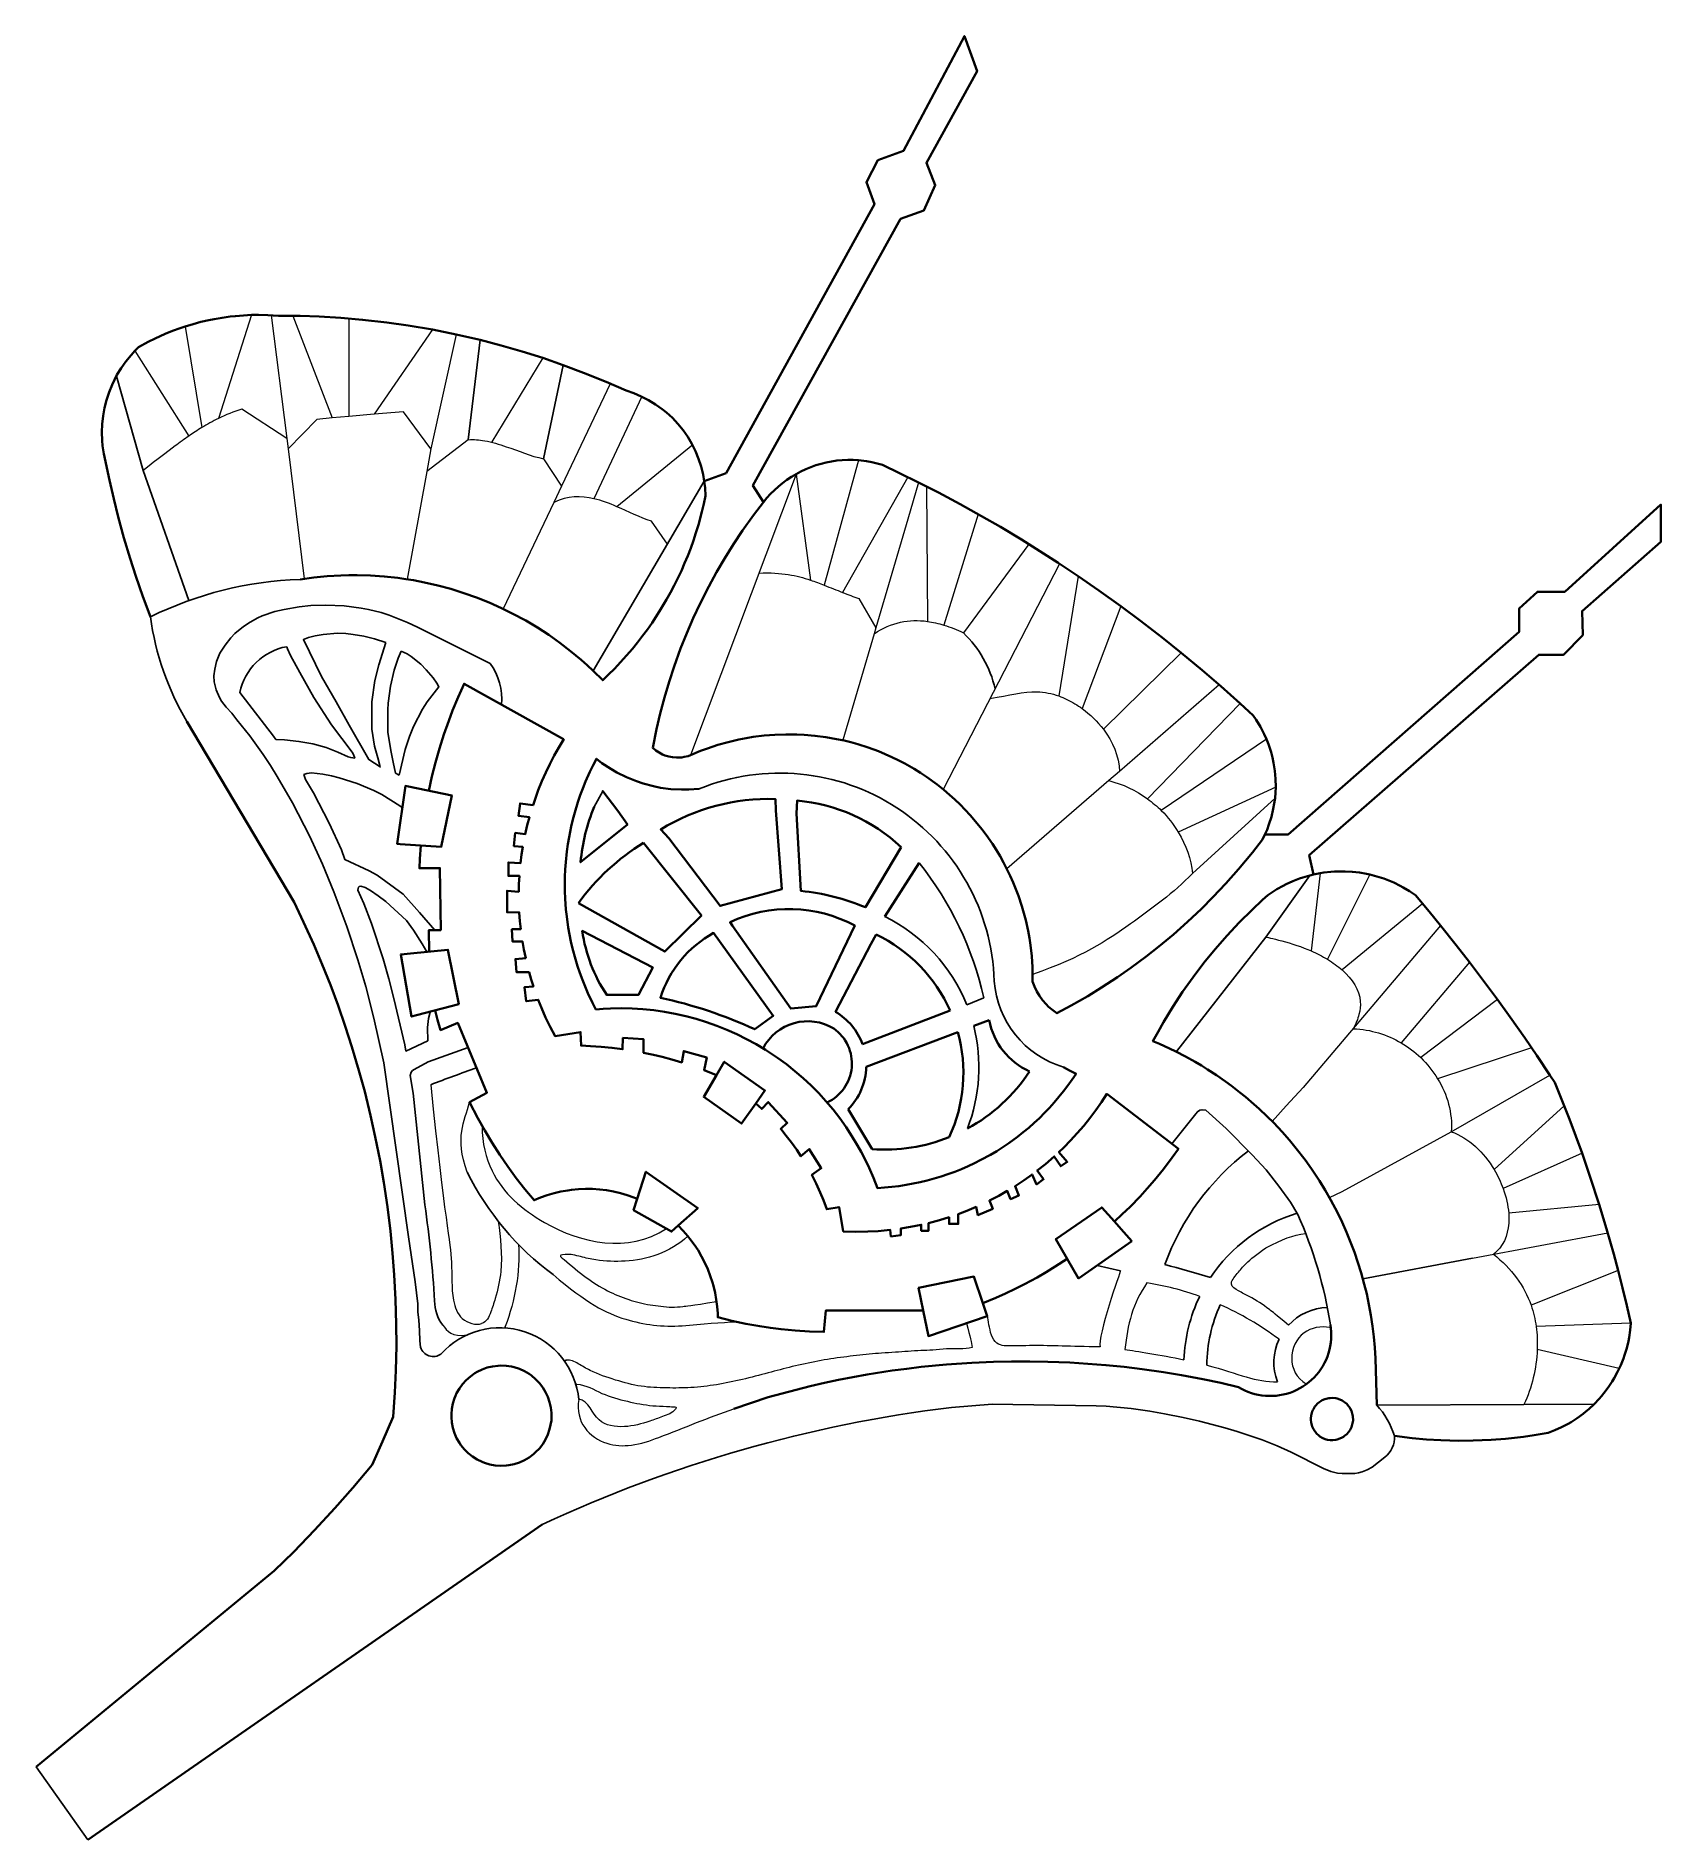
# Model space of a CAD drawing. Header units: millimetres. Extents: x 1811966 to 2218310, y 20519 to 471429.
import ezdxf

# ---------------------------------------------------------------- set-up
doc = ezdxf.new("R2010")
doc.units = ezdxf.units.MM
for name, color, linetype in [('01_CENTRAL_U_BUILDING', 7, 'Continuous'), ('04_POOL_AND_LANDSCAPE', 7, 'Continuous'), ('REPAIR_CLOSURES_ONLY', 7, 'Continuous')]:
    doc.layers.add(name, color=color, linetype=linetype)
for name, color, linetype, lineweight in [('01_SITE_BASE', 7, 'Continuous', 35), ('03_REGIONS', 7, 'Continuous', 35), ('03_ROADS_AND_PLOTS', 7, 'Continuous', 9), ('04_GEOMETRIC_DIVISIONS', 7, 'Continuous', 5), ('BLUE_BOUNDARY_COMPLETION', 7, 'Continuous', 20), ('BLUE_CONTINUOUS_DIVISIONS', 7, 'Continuous', 20), ('REGION_HOLES', 7, 'Continuous', 35)]:
    doc.layers.add(name, color=color, linetype=linetype, lineweight=lineweight)

msp = doc.modelspace()

# ---------------------------------------------------------------- linework, layer by layer
for p, q in [((1920065, 370532), (1923018, 395473)), ((1938845, 365758), (1943803, 389195)), ((1838789, 362869), (1832047, 386423)), ((1838789, 362869), (1850132, 330303)), ((1951270, 312786), (1979084, 360167)), ((2101182, 262069), (2121797, 280958)), ((2119507, 246218), (2130485, 261622)), ((2130485, 261622), (2119507, 246218)), ((2119507, 246218), (2097204, 217574)), ((2128845, 208570), (2124621, 203979)), ((2124621, 203979), (2121082, 200133)), ((2083166, 162760), (2077298, 164109)), ((2171185, 165932), (2143755, 160788)), ((2184040, 129355), (2147228, 129214)), ((2147228, 129214), (2184040, 129355)), ((2184040, 129355), (2201591, 129455)), ((1811966, 38790), (1824889, 20519))]:
    msp.add_line(p, q)
at = {"color": 30}
msp.add_line((2044730, 229250), (2048968, 231021), dxfattribs=at)
for centre, radius, start, end in [((1881116, 243615), 92058, 91.9513, 116.14269), ((1910693, 336003), 70813, 187.9112, 210.49085), ((2024600, 302116), 27876, 12.75689, 46.29023), ((1877214, 304475), 14544, 100.19086, 168.74026), ((1913565, 305728), 14884, 354.51027, 36.74138), ((1997993, 233608), 53592, 1.68777, 112.10031), ((2075871, 237070), 24382, 184.4302, 253.30132), ((2038783, -123943), 357035, 109.07202, 111.0307), ((2153144, 142902), 62698, 127.32419, 159.972), ((1983517, 218995), 71093, 206.35651, 233.53855), ((1613274, 137053), 298916, 3.49408, 8.12116), ((2138843, 139030), 39851, 106.81071, 146.42034), ((2027689, 132297), 109310, 8.95241, 24.07486), ((2003345, -170747), 347229, 72.86583, 74.82516), ((1921594, 155210), 9961, 179.65341, 217.3553), ((2138843, 139030), 39851, 154.18286, 177.84166), ((2141942, 138839), 37205, 155.42809, 179.39058), ((2135279, 139857), 13759, 91.57566, 137.42401), ((1927973, 128764), 19797, 5.32333, 138.15962), ((2135279, 139857), 13759, 155.00124, 200.40596), ((1911285, 144660), 3317, 197.13352, 305.76999), ((2081327, -206730), 337767, 96.87936, 115.00565), ((2132970, 115884), 19518, 16.78093, 43.07244), ((2145608, 121053), 6067, 306.68261, 4.40953)]:
    msp.add_arc(centre, radius, start, end)
for centre, radius, start, end in [((1966730, 212436), 84312, 12.73413, 38.35365), ((2005752, 213609), 41998, 21.86372, 63.87386), ((2005752, 213609), 41998, 338.65997, 14.29724)]:
    msp.add_arc(centre, radius, start, end, dxfattribs=at)
at = {"layer": '01_CENTRAL_U_BUILDING', "linetype": 'Continuous'}
for points in [[(1903572, 278542), (1902964, 278995), (1898411, 281851), (1896462, 282878), (1892274, 284619), (1887793, 286044), (1885882, 286517), (1883662, 286924), (1880824, 287224), (1879650, 287098), (1878971, 286811), (1879379, 285586), (1881373, 282274), (1885297, 274707), (1888355, 268022), (1889167, 265570), (1895258, 262769), (1897267, 261705), (1903812, 256900), (1907896, 252361), (1911656, 247930)], [(2096031, 194520), (2101969, 202020), (2102403, 202543), (2103019, 202928), (2103559, 203024), (2104469, 202958), (2109546, 198348), (2116114, 191774), (2119548, 187987), (2122784, 183953), (2125657, 179961), (2127491, 176888)]]:
    msp.add_lwpolyline(points, dxfattribs=at)
at = {"layer": '01_SITE_BASE'}
for points in [[(1979084, 360167), (1984512, 362137), (2021607, 429438), (2019621, 434926), (2022479, 440427), (2028911, 442754), (2044119, 471429), (2047281, 462691), (2034634, 439706), (2036823, 434120), (2033989, 427852), (2028169, 425746), (1991219, 359096), (1993896, 354930)], [(1867604, 401734), (1865856, 401710), (1863835, 401616), (1861818, 401455), (1860477, 401309), (1858472, 401034), (1856478, 400691), (1855155, 400426), (1853184, 399971), (1851228, 399450), (1849292, 398864), (1848012, 398436), (1846112, 397742), (1844236, 396983), (1843000, 396442), (1841777, 395873), (1839967, 394969), (1837602, 393669), (1836639, 392709), (1835722, 391705), (1834434, 390123), (1833258, 388456), (1832201, 386712), (1831564, 385510), (1830982, 384280), (1830218, 382389), (1829587, 380449), (1829090, 378471), (1828732, 376463), (1828512, 374434), (1828434, 372396), (1828496, 370357), (1828615, 369002), (1828911, 366984), (1830315, 360382), (1831374, 355792), (1832524, 351225), (1833947, 346034), (1835487, 340876), (1836929, 336392), (1838685, 331304), (1840554, 326256)], [(1917066, 396846), (1911075, 398044), (1905053, 399067), (1899676, 399828), (1893606, 400517), (1888195, 400980), (1882774, 401302), (1878026, 401469), (1872596, 401526), (1869903, 401691), (1867604, 401734)], [(1959521, 382809), (1954549, 384991), (1948889, 387291), (1943803, 389195), (1938670, 390967), (1933493, 392604), (1928274, 394106), (1923018, 395473), (1917066, 396846)], [(1979084, 360167), (1978782, 361875), (1978290, 363850), (1977655, 365784), (1976881, 367666), (1975971, 369486), (1974930, 371236), (1973765, 372904), (1972481, 374483), (1971085, 375964), (1969584, 377339), (1968529, 378193), (1966873, 379375), (1965134, 380433), (1963323, 381362), (1961448, 382155), (1959521, 382809)], [(2032632, 359868), (2027902, 362204), (2023599, 364256), (2022299, 364627), (2020982, 364932), (2019651, 365172), (2017637, 365409), (2016287, 365483), (2014935, 365490), (2013585, 365430), (2012239, 365303), (2010900, 365110), (2009574, 364851), (2008261, 364527), (2006966, 364138), (2005692, 363685), (2004442, 363170), (2003219, 362593), (2002026, 361957), (2000866, 361263), (1999742, 360512), (1998656, 359706), (1997612, 358847), (1996611, 357938), (1995657, 356981), (1994751, 355977), (1993896, 354930)], [(1931022, 327131), (1934407, 325304), (1937325, 323567), (1940172, 321718), (1942945, 319759), (1945639, 317692), (1948251, 315522), (1949777, 314172), (1951270, 312786), (1953685, 310400), (1955156, 311808), (1956593, 313251), (1958912, 315729), (1961131, 318296), (1962413, 319878), (1963658, 321489), (1964865, 323129), (1966033, 324797), (1967890, 327637), (1969635, 330548), (1970626, 332327), (1971576, 334128), (1972482, 335951), (1973345, 337796), (1974165, 339660), (1974940, 341542), (1975671, 343443), (1976357, 345360), (1976998, 347293), (1977592, 349240), (1978481, 352515), (1978952, 354496), (1979377, 356488), (1979277, 358521), (1979084, 360167)], [(2072543, 336456), (2067584, 339752), (2063000, 342694), (2058371, 345568), (2053113, 348716), (2048395, 351439), (2043038, 354417), (2037632, 357303), (2032632, 359868)], [(1993896, 354930), (1991420, 351682), (1988652, 347804), (1986386, 344407), (1984219, 340946), (1982154, 337423), (1980192, 333841), (1978036, 329593), (1976303, 325895), (1974679, 322148), (1973164, 318355), (1971537, 313877), (1970265, 309997), (1969105, 306081), (1968060, 302133), (1967130, 298157), (1966192, 293486), (1966945, 292859), (1967762, 292316), (1968632, 291866), (1969237, 291618), (1970174, 291331), (1971137, 291147), (1972114, 291068), (1972767, 291075), (1973419, 291128), (1974065, 291228), (1975016, 291466), (1975633, 291680), (1978154, 292728), (1979860, 293363), (1982452, 294219), (1985080, 294959), (1987738, 295580), (1989525, 295927), (1991321, 296221), (1994030, 296562), (1996751, 296780), (1999479, 296876), (2002209, 296851), (2004027, 296765), (2006748, 296536), (2009455, 296185), (2012144, 295713), (2014019, 295309)], [(2119270, 271826), (2125070, 271825), (2182853, 322487), (2182853, 328324), (2187412, 332524), (2194252, 332524), (2218310, 354311), (2218310, 345019), (2198596, 327709), (2198754, 321712), (2193956, 316783), (2187767, 316783), (2130342, 266684), (2131441, 261854)], [(1906357, 335382), (1904418, 335698), (1902400, 335978), (1899024, 336340), (1895636, 336570), (1892242, 336668), (1890205, 336662), (1888168, 336609), (1884778, 336415), (1881399, 336088), (1877981, 335621)], [(1931022, 327131), (1928379, 328429), (1925278, 329812), (1922126, 331073), (1918927, 332210), (1915685, 333221), (1912407, 334105), (1909096, 334860), (1906357, 335382)], [(2113092, 304560), (2108233, 308901), (2103591, 312904), (2098355, 317258), (2093573, 321091), (2088184, 325253), (2083268, 328912), (2077733, 332878), (2072543, 336456)], [(1943850, 295715), (1918985, 309521), (1917504, 306198), (1916124, 302833), (1915155, 300282), (1913954, 296848), (1912857, 293380), (1911864, 289880), (1910977, 286352), (1910197, 282798)], [(2119270, 271826), (2119797, 273041), (2120281, 274318), (2120896, 276271), (2121375, 278261), (2121617, 279605), (2121797, 280958), (2121914, 282318), (2121969, 283682), (2121933, 285729), (2121755, 287769), (2121437, 289791), (2121148, 291125), (2120797, 292445), (2120158, 294390), (2119658, 295660), (2119100, 296906), (2118157, 298723), (2117090, 300471), (2116313, 301593), (2113092, 304560)], [(1811966, 38790), (1871541, 87779), (1876398, 92561), (1881619, 97943), (1886709, 103449), (1891220, 108559), (1896051, 114292), (1898607, 120140), (1901304, 126266), (1901711, 132403), (1901944, 137865), (1902062, 144015), (1902037, 149483), (1901864, 155631), (1901538, 161774), (1901119, 167225), (1900579, 172666), (1899828, 178771), (1898925, 184855), (1897994, 190243), (1896805, 196277), (1895621, 201615), (1894148, 207587), (1892715, 212864), (1890962, 218759), (1889281, 223962), (1887485, 229126), (1885574, 234249), (1883551, 239328), (1881415, 244361), (1878879, 249965), (1876508, 254892), (1849673, 300072)], [(1982120, 211680), (1979023, 212925), (1979700, 216140), (1973938, 217721), (1973420, 214863), (1970985, 215584), (1968530, 216240), (1966369, 216759), (1963884, 217289), (1963902, 220678), (1958745, 220986), (1958646, 218181), (1955975, 218519), (1953297, 218781), (1950612, 218967), (1948259, 219066), (1948124, 222468), (1941748, 221465), (1940528, 223777), (1939392, 226130), (1938341, 228523), (1937531, 230545), (1934556, 230165), (1934112, 233649), (1936342, 233883), (1935809, 235573), (1935275, 237430), (1932153, 237416), (1931852, 240701), (1934408, 240935), (1933960, 243122), (1933607, 245137), (1931072, 245137), (1930982, 248144), (1933181, 248210), (1932976, 250203), (1932814, 252383), (1929772, 252409), (1929772, 257780), (1932691, 257549), (1932737, 259438), (1932843, 261496), (1930082, 261496), (1930082, 264870), (1933126, 264713), (1933389, 266812), (1933683, 268729), (1931451, 268962), (1931793, 272227), (1934298, 271965), (1934803, 274162), (1935325, 276161), (1932590, 276515), (1932994, 279635), (1936242, 279215), (1936746, 280716), (1937563, 282946), (1938452, 285148), (1939413, 287320), (1940443, 289460), (1941543, 291565), (1942710, 293634), (1943944, 295663), (1943850, 295715)], [(2014019, 295309), (2015691, 294897), (2017445, 294410), (2020046, 293582), (2022608, 292638), (2024291, 291945), (2025953, 291203), (2027591, 290411), (2029206, 289571), (2031579, 288220), (2033126, 287262), (2034644, 286258), (2037286, 284344)], [(2068865, 213716), (2070442, 212860), (2072047, 212059), (2071042, 210563), (2069994, 209096), (2068905, 207659), (2067775, 206254), (2066606, 204882), (2065398, 203544), (2064152, 202241), (2062870, 200974), (2061551, 199745), (2060199, 198553), (2058813, 197400), (2057394, 196288), (2055208, 194696), (2053714, 193688), (2052192, 192722), (2050643, 191801), (2048271, 190502), (2046660, 189693), (2045026, 188931), (2043372, 188215), (2041697, 187547), (2040005, 186927), (2038295, 186356), (2036569, 185834), (2034830, 185361), (2033077, 184938), (2031314, 184565), (2029540, 184243), (2027758, 183971), (2025969, 183751), (2024174, 183582), (2022375, 183463), (2021393, 185996), (2020311, 188488), (2019131, 190936), (2018290, 192540), (2017408, 194122), (2016006, 196449), (2014513, 198719), (2012931, 200928), (2011263, 203072), (2009511, 205148), (2007678, 207153), (2005766, 209083), (2003779, 210937), (2001721, 212709), (1999593, 214399), (1997401, 216003), (1995904, 217023), (1994381, 218003), (1992049, 219397), (1989664, 220698), (1987228, 221902), (1984747, 223009), (1982224, 224016), (1979663, 224923), (1977068, 225727), (1974443, 226427), (1971792, 227022), (1969120, 227512), (1966430, 227895), (1963728, 228171), (1961016, 228340), (1958300, 228400), (1955584, 228353), (1953775, 228262), (1951969, 228123), (1951141, 229734), (1949982, 232193), (1949265, 233857), (1948595, 235541), (1947970, 237242), (1947391, 238959), (1946860, 240692), (1946152, 243316), (1945740, 245080), (1945375, 246856), (1945060, 248640), (1944677, 251331), (1944484, 253133), (1944285, 255844), (1944215, 257654), (1944193, 259466), (1944221, 261278), (1944299, 263089), (1944425, 264897), (1944707, 267600), (1944956, 269395), (1945254, 271182), (1945792, 273847), (1946211, 275610), (1946677, 277361), (1947466, 279962), (1948050, 281677), (1948682, 283376), (1949359, 285057), (1950459, 287542), (1951249, 289173), (1952083, 290782), (1953493, 289702), (1955707, 288221), (1957243, 287329), (1959627, 286140), (1962094, 285137), (1963779, 284575), (1966354, 283893), (1968097, 283549), (1970738, 283201), (1973397, 283054), (1975173, 283070), (1977830, 283263)], [(2037286, 284344), (2039008, 282979), (2040396, 281801), (2041747, 280582), (2043062, 279323), (2044338, 278026), (2045575, 276691), (2047355, 274620), (2048489, 273197), (2049580, 271740), (2051133, 269495), (2052112, 267961), (2053045, 266398), (2053931, 264808), (2054769, 263192), (2055559, 261552), (2056318, 259843)], [(1905063, 283851), (1904351, 283997), (1902280, 269496), (1903020, 269449)], [(1903020, 269449), (1913307, 268792), (1915958, 281616), (1905063, 283851)], [(2056318, 259843), (2056989, 258205), (2057628, 256501), (2058491, 253911), (2059002, 252164), (2059460, 250403), (2060048, 247737), (2060373, 245946), (2060645, 244146), (2060952, 241434), (2061136, 238710), (2061192, 236891), (2061193, 235071), (2061660, 233829), (2062236, 232634), (2062915, 231494), (2063692, 230419), (2064562, 229416), (2065189, 228793), (2066196, 227929), (2067276, 227158), (2070859, 229086), (2074972, 231454), (2078438, 233585), (2082408, 236186), (2085746, 238512), (2089561, 241337), (2092759, 243851), (2096405, 246890), (2099955, 250040), (2103407, 253299), (2106283, 256176), (2109541, 259627), (2112691, 263178), (2114441, 265250), (2116155, 267353), (2118654, 270563), (2119270, 271826)], [(1910270, 242575), (1910178, 247900), (1913164, 247960), (1912965, 263462), (1907853, 263396), (1907971, 265789), (1908153, 269122)], [(2121470, 199744), (2119826, 201392), (2117854, 203259), (2116509, 204471), (2114446, 206236), (2113041, 207379), (2110891, 209039), (2109431, 210109), (2107201, 211659), (2104925, 213141), (2103384, 214091), (2101823, 215009), (2099449, 216327), (2097036, 217574), (2095407, 218364), (2092934, 219487), (2091267, 220194), (2092557, 222560), (2093895, 224900), (2096231, 228736), (2098698, 232490), (2101291, 236157), (2104009, 239733), (2106847, 243214), (2109803, 246595), (2112873, 249873), (2116054, 253045), (2118676, 255502), (2120012, 256703), (2121494, 257706), (2122256, 258176), (2123818, 259050), (2124617, 259453), (2126248, 260191), (2127918, 260835), (2128766, 261121), (2130485, 261622), (2131441, 261854)], [(2131441, 261854), (2133109, 262188), (2133993, 262326), (2135771, 262529), (2136664, 262592), (2137558, 262630), (2139348, 262630), (2141135, 262529), (2142914, 262326), (2144678, 262024), (2145553, 261835), (2147285, 261384), (2148989, 260835), (2149828, 260525), (2151479, 259833), (2153089, 259050), (2153876, 258624), (2155413, 257706), (2156895, 256703), (2160353, 252565), (2163201, 249084)], [(2163201, 249084), (2167127, 244171), (2170441, 239917), (2173707, 235625), (2177454, 230571), (2180612, 226200), (2184234, 221055), (2187283, 216607), (2190557, 211705)], [(1905618, 242119), (1903172, 241879), (1905856, 226325), (1907086, 226649)], [(1907086, 226649), (1917665, 229436), (1914979, 243037), (1905618, 242119)], [(1911740, 227875), (1912384, 225526), (1913142, 222970), (1917402, 224755), (1924714, 207300), (1920349, 204923), (1922404, 200965), (1924152, 197856), (1925991, 194799), (1927919, 191797), (1929936, 188854), (1932038, 185972), (1934224, 183152), (1936492, 180399), (1938126, 181080), (1939794, 181671), (1941491, 182172), (1943213, 182579), (1944955, 182892), (1945832, 183013), (1947593, 183183), (1949362, 183258), (1951131, 183236), (1952897, 183119), (1954654, 182906), (1956397, 182598), (1958120, 182196), (1959819, 181701), (1961489, 181114), (1962311, 180787)], [(1982120, 211680), (1984079, 215033), (1994242, 207833), (1991949, 204597)], [(1991949, 204597), (1988397, 199583), (1978960, 206270), (1982120, 211680)], [(2190557, 211705), (2191761, 209870), (2192451, 208203), (2194141, 204019), (2195455, 200657), (2197048, 196436), (2198587, 192195), (2200651, 186226), (2202879, 179359), (2204713, 173315), (2206527, 166916)], [(2081638, 175072), (2083615, 176910), (2085545, 178798), (2088043, 181391), (2089858, 183390), (2091621, 185434), (2093891, 188228), (2096065, 191098), (2097631, 193297), (2079725, 206981), (2078383, 204919), (2076973, 202902), (2075497, 200934), (2073955, 199017), (2072350, 197152), (2070683, 195342), (2068957, 193589), (2067774, 192453), (2069839, 190005), (2068208, 188922), (2066587, 191363), (2064403, 189477), (2062337, 187824), (2063928, 185674), (2062175, 184377), (2061065, 186865), (2059044, 185428), (2056785, 183939), (2057774, 181616), (2055689, 180729), (2054831, 182745), (2052718, 181545), (2050369, 180316), (2051223, 178309), (2047500, 176725), (2047033, 178750), (2044736, 177787), (2042603, 176974), (2042603, 174506), (2040298, 174506), (2040298, 176179), (2037860, 175430), (2035171, 174709), (2035171, 172784), (2033319, 172784), (2033348, 174282), (2030678, 173744), (2028214, 173338), (2028214, 171661), (2025758, 171385), (2025579, 172999), (2022522, 172725), (2019967, 172595), (2016898, 172557), (2013830, 172647), (2012781, 178693), (2009680, 178155), (2008847, 180425), (2008046, 182384), (2007050, 184588), (2005969, 186751), (2008318, 188434), (2005305, 193191), (2003245, 191427), (2002192, 193030), (2000922, 194816), (1999590, 196556), (1998198, 198249), (1999826, 199740), (1995055, 204947), (1993447, 203235), (1991949, 204597)], [(2121470, 199744), (2123597, 197483), (2125392, 195445), (2127125, 193354), (2129336, 190486), (2130917, 188278), (2132921, 185262), (2134344, 182949), (2135763, 180470)], [(1962311, 180787), (1964493, 187539), (1977437, 178473), (1972546, 174068)], [(1972546, 174068), (1970901, 172586), (1961397, 177957), (1962311, 180787)], [(2135763, 180470), (2137387, 177392), (2138570, 174947), (2139679, 172468), (2140712, 169956), (2141670, 167415), (2142550, 164846), (2143352, 162251), (2144120, 159460)], [(2081638, 175072), (2078458, 178614), (2066996, 170711), (2069811, 165787)], [(1972546, 174068), (1973779, 172806), (1974942, 171479), (1975496, 170793), (1976548, 169377), (1977521, 167905), (1978414, 166384), (1979222, 164816), (1979945, 163207), (1980580, 161561), (1981125, 159883), (1981363, 159034), (1981770, 157317), (1982084, 155581), (1982303, 153831), (1982427, 152071), (1982453, 151189), (1985927, 150314), (1989429, 149556), (1992953, 148916), (1995610, 148514), (1998276, 148179), (2001842, 147838), (2005418, 147617), (2008999, 147517), (2009480, 152878), (2033803, 152878)], [(2086033, 170175), (2083337, 173179), (2081638, 175072)], [(2069811, 165787), (2072626, 160865), (2086033, 170175)], [(2206527, 166916), (2207605, 162881), (2208715, 158508), (2209770, 154121), (2210769, 149722), (2210608, 147909), (2210342, 146108), (2210169, 145215), (2209746, 143445), (2209220, 141702), (2208918, 140843), (2208241, 139154), (2207866, 138325), (2207466, 137507), (2206596, 135909), (2206126, 135129), (2205119, 133613), (2204025, 132159), (2203446, 131456), (2202848, 130771), (2201591, 129455), (2200259, 128214), (2199567, 127623), (2198857, 127053), (2197390, 125977), (2195861, 124988), (2195076, 124528), (2193467, 123677), (2191811, 122923), (2190114, 122266), (2186571, 121665), (2183902, 121285), (2179437, 120788), (2175854, 120513), (2171365, 120323), (2167771, 120294), (2163280, 120412), (2159693, 120630), (2156114, 120957), (2151657, 121519)], [(2048716, 154731), (2051990, 156066), (2054415, 157139), (2056813, 158271), (2059182, 159463), (2062293, 161143), (2064589, 162470), (2066851, 163854), (2069811, 165787)], [(2033803, 152878), (2032652, 158504), (2046483, 161334), (2048716, 154731)], [(2144120, 159460), (2144720, 156995), (2145285, 154339), (2145769, 151666), (2146173, 148981), (2146495, 146284), (2146736, 143579), (2146895, 140868), (2147228, 129214)], [(2048716, 154731), (2049835, 151421), (2035120, 146445), (2033803, 152878)], [(2135667, 149307), (2135790, 148420), (2135860, 147527), (2135878, 146632), (2135843, 145737), (2135756, 144846), (2135617, 143962), (2135427, 143087), (2135186, 142224), (2134894, 141378), (2134554, 140549), (2134165, 139743), (2133730, 138960), (2133250, 138204), (2132726, 137478), (2132161, 136783), (2131556, 136123), (2130914, 135499), (2130236, 134914), (2129525, 134370), (2128783, 133868), (2128013, 133410), (2127218, 132999), (2126400, 132634), (2125562, 132319), (2124707, 132052), (2123838, 131837), (2122958, 131672), (2122070, 131559), (2121176, 131499), (2120281, 131491), (2119387, 131535), (2118496, 131632), (2117613, 131781), (2116741, 131981), (2115881, 132232), (2115037, 132532), (2114213, 132882), (2113411, 133279), (2112633, 133723), (2108210, 134744), (2103767, 135678), (2098413, 136683), (2093934, 137423), (2088542, 138194), (2084035, 138739), (2079518, 139195), (2074994, 139562), (2070463, 139840), (2065019, 140055), (2060481, 140135), (2055941, 140127), (2051403, 140028), (2045960, 139792), (2039620, 139353), (2033295, 138740), (2029688, 138311), (2026089, 137825), (2019811, 136838), (2016236, 136197), (2012672, 135499), (2009120, 134745), (2005580, 133934), (2002053, 133069), (1998540, 132147), (1995042, 131171), (1986438, 128294)], [(1940851, 125357), (1940851, 127251), (1940702, 128611), (1940405, 129947), (1939965, 131242), (1939385, 132481), (1938675, 133650), (1937841, 134735), (1936893, 135722), (1935844, 136600), (1935285, 136994), (1934106, 137689), (1932859, 138251), (1931558, 138674), (1930892, 138832), (1929539, 139036), (1928172, 139092), (1927488, 139064), (1926131, 138897), (1924799, 138582), (1923510, 138124), (1922279, 137528), (1921689, 137180), (1920571, 136391), (1919546, 135485), (1918626, 134472), (1917822, 133366), (1917143, 132178), (1916854, 131558), (1916598, 130923), (1916193, 129616), (1915933, 128273), (1915821, 126909), (1915821, 126225), (1915933, 124861), (1916193, 123518), (1916598, 122211), (1917143, 120957), (1917822, 119769), (1918209, 119204), (1919072, 118143), (1920046, 117182), (1921119, 116333), (1922279, 115607), (1923510, 115011), (1924148, 114764), (1925461, 114377), (1926807, 114135), (1928172, 114042), (1929539, 114098), (1930218, 114182), (1931558, 114460), (1932859, 114883), (1934106, 115445), (1935285, 116140), (1936380, 116959), (1936893, 117412), (1937841, 118399), (1938675, 119484), (1939385, 120653), (1939965, 121892), (1940405, 123187), (1940851, 125357)], [(2141324, 125369), (2141268, 126422), (2141210, 126766), (2141130, 127105), (2140904, 127765), (2140592, 128389), (2140406, 128685), (2140201, 128967), (2139737, 129488), (2139208, 129943), (2138923, 130144), (2138624, 130325), (2137995, 130626), (2137332, 130842), (2136991, 130916), (2136298, 130997), (2135600, 130985), (2135254, 130945), (2134910, 130882), (2134240, 130688), (2133601, 130408), (2133297, 130237), (2132726, 129836), (2132462, 129608), (2131981, 129103), (2131766, 128828), (2131394, 128237), (2131239, 127925), (2131104, 127603), (2130899, 126936), (2130830, 126594), (2130761, 125900), (2130761, 125551), (2130830, 124857), (2130899, 124515), (2131104, 123848), (2131394, 123214), (2131571, 122912), (2131981, 122348), (2132213, 122087), (2132726, 121615), (2133005, 121405), (2133601, 121043), (2133916, 120892), (2134572, 120655), (2134910, 120569), (2135600, 120466), (2135949, 120448), (2136298, 120454), (2136991, 120535), (2137332, 120609), (2137995, 120825), (2138624, 121126), (2138923, 121307), (2139208, 121508), (2139737, 121963), (2140201, 122484), (2140406, 122766), (2140592, 123061), (2140904, 123686), (2141130, 124345), (2141210, 124685), (2141324, 125369)], [(1824889, 20519), (1938551, 99377)]]:
    msp.add_lwpolyline(points, dxfattribs=at)
at = {"layer": '03_REGIONS', "color": 30}
for p, q in [((2020718, 244473), (2022051, 246838)), ((2022051, 246838), (2022051, 246838)), ((2040563, 227810), (2018626, 219430)), ((2019558, 213752), (2042476, 222469)), ((2046450, 223981), (2050310, 225449)), ((2060417, 212592), (2060417, 212592)), ((2021022, 193191), (2015045, 203148))]:
    msp.add_line(p, q, dxfattribs=at)
for points in [[(1953701, 282690), (1953701, 282690), (1957472, 277744), (1959849, 274342), (1948149, 264916, -0.0785865), (1951572, 278782)], [(2002104, 277123), (2002284, 280317, -0.169847), (2028275, 268695)], [(2028275, 268695), (2019366, 253655, 0.0751495), (2003259, 257738), (2002104, 277123)], [(1963871, 269737), (1978356, 251565), (1969187, 242566), (1947635, 254698, -0.1010409)], [(1963871, 269737, 0.1010409), (1947635, 254698)], [(2016696, 249079), (2007054, 228909), (2000707, 228316), (1986112, 249032), (1985511, 249916, -0.2384903)], [(1948573, 247729), (1966172, 238613), (1962644, 231770), (1954680, 231744, -0.1132015)], [(1996324, 226534), (1991691, 223148, 0.0552789), (1968091, 231049, -0.191431), (1981411, 247236)], [(2018626, 219430, 0.1742772), (2011892, 227525), (2020718, 244473)], [(2009767, 204845, 0.5774728), (2011435, 223363, 0.4327516), (1993760, 218374)]]:
    msp.add_lwpolyline(points, format="xyb", dxfattribs=at)
msp.add_lwpolyline([(1996974, 277857), (1998462, 258168), (1983030, 253997), (1970190, 270965)], dxfattribs=at)
for centre, radius, start, end in [((2005536, 212252), 38327, 23.94883, 64.47476), ((2005542, 212253), 38321, 335.22728, 15.46208), ((2067819, 228813), 17829, 190.87342, 245.4709), ((2024178, 236479), 43403, 298.47332, 326.60894), ((2024178, 236479), 43403, 265.82933, 291.85591)]:
    msp.add_arc(centre, radius, start, end, dxfattribs=at)
at = {"layer": '03_ROADS_AND_PLOTS'}
for p, q in [((1865856, 401710), (1857561, 375847)), ((1870795, 401636), (1874653, 370864)), ((1876166, 401488), (1886032, 375964)), ((1849292, 398864), (1853393, 373549)), ((1890173, 400811), (1890166, 376329)), ((1911075, 398044), (1896539, 376891)), ((1917066, 396846), (1910699, 368211)), ((1836639, 392709), (1850182, 371453)), ((1938670, 390967), (1925965, 369972)), ((1955577, 384540), (1943388, 358881)), ((1963415, 381314), (1951480, 355770)), ((1874653, 370864), (1863406, 378172)), ((1882186, 375625), (1874978, 368278)), ((1886032, 375964), (1882186, 375625)), ((1890166, 376329), (1886032, 375964)), ((1896539, 376891), (1890166, 376329)), ((1903831, 377535), (1896539, 376891)), ((1910699, 368211), (1903831, 377535)), ((1874653, 370864), (1874978, 368278)), ((1920065, 370532), (1909677, 362612)), ((1874978, 368278), (1879054, 335767)), ((1910699, 368211), (1909677, 362612)), ((1938845, 365758), (1943388, 358881)), ((1976239, 369226), (1957227, 353794)), ((2017637, 365409), (2009091, 334169)), ((1909677, 362612), (1904763, 335698)), ((2002026, 361957), (1975633, 291680)), ((2002026, 361957), (2005599, 335442)), ((2029967, 361184), (2013650, 332354)), ((1943388, 358881), (1941484, 354874)), ((2032632, 359868), (2030002, 350633)), ((2034632, 358842), (2034861, 325120)), ((1941484, 354874), (1928752, 328263)), ((2047529, 351920), (2038997, 324205)), ((1969846, 344430), (1965901, 350160)), ((2030002, 350633), (2021991, 323499)), ((2060251, 344401), (2043862, 322266)), ((2067896, 339544), (2038832, 283119)), ((2072543, 336456), (2067753, 306471)), ((2017755, 330848), (2021991, 323499)), ((2083268, 328912), (2073578, 303318)), ((2021559, 322035), (2013692, 295389)), ((2021991, 323499), (2021559, 322035)), ((2098355, 317258), (2078869, 298139)), ((2107853, 309229), (2082906, 287628)), ((2113092, 304560), (2089914, 280735)), ((2119658, 295660), (2093363, 277863)), ((2080239, 285318), (2054744, 263242)), ((2082906, 287628), (2080239, 285318)), ((2121969, 283682), (2097607, 272390)), ((2133109, 262188), (2130849, 242738)), ((2145553, 261835), (2134899, 240643)), ((2158722, 254518), (2138564, 238001)), ((2163201, 249084), (2128845, 208570)), ((2170441, 239917), (2153362, 219732)), ((2177454, 230571), (2158246, 216062)), ((2185949, 218552), (2162470, 210804)), ((2165889, 197563), (2190557, 211705)), ((2194141, 204019), (2176594, 188085)), ((2138593, 182592), (2165889, 197563)), ((2198587, 192195), (2178867, 183329)), ((2135403, 181098), (2138593, 182592)), ((2202879, 179359), (2180234, 177176)), ((2171185, 165932), (2205008, 172274)), ((2207605, 162881), (2185828, 154215)), ((2210769, 149722), (2187119, 148836)), ((2207866, 138325), (2187370, 143116))]:
    msp.add_line(p, q, dxfattribs=at)
at = {"layer": '04_GEOMETRIC_DIVISIONS'}
for points in [[(1857561, 375847), (1856133, 375149), (1854751, 374375), (1853393, 373549)], [(1863406, 378172), (1861362, 377544), (1859425, 376757), (1857561, 375847)], [(1850182, 371453), (1849025, 370663), (1847896, 369817), (1846752, 368971)], [(1853393, 373549), (1852305, 372887), (1851243, 372179), (1850182, 371453)], [(1920065, 370532), (1921441, 370632), (1922804, 370528), (1924160, 370289)], [(1924160, 370289), (1925965, 369972), (1927759, 369417), (1929561, 368788)], [(1846752, 368971), (1842780, 366036), (1838789, 362869), (1838789, 362869)], [(1929561, 368788), (1932603, 367726), (1935668, 366453), (1938845, 365758)], [(1951480, 355770), (1948265, 356522), (1944939, 356549), (1941484, 354874)], [(1957227, 353794), (1955330, 354610), (1953416, 355316), (1951480, 355770)], [(1965901, 350160), (1962993, 351107), (1960122, 352548), (1957227, 353794)], [(1992730, 337205), (1998640, 337403), (2002159, 336593), (2005599, 335442)], [(2005599, 335442), (2006774, 335048), (2007940, 334615), (2009091, 334169)], [(2009091, 334169), (2010643, 333566), (2012167, 332940), (2013650, 332354)], [(2013650, 332354), (2015061, 331796), (2016433, 331276), (2017755, 330848)], [(2021559, 322035), (2025849, 324972), (2030382, 325721), (2034861, 325120)], [(2034861, 325120), (2036246, 324934), (2037628, 324627), (2038997, 324205)], [(2038997, 324205), (2040641, 323698), (2042268, 323038), (2043862, 322266)], [(2050521, 305870), (2055353, 306588), (2058895, 307593), (2062304, 307514)], [(2062304, 307514), (2064166, 307471), (2065987, 307105), (2067753, 306471)], [(2067753, 306471), (2069117, 305981), (2070449, 305331), (2071739, 304547)], [(2071739, 304547), (2072363, 304168), (2072977, 303757), (2073578, 303318)], [(2073578, 303318), (2075551, 301873), (2077369, 300115), (2078869, 298139)], [(2078869, 298139), (2081221, 295042), (2082757, 291448), (2082906, 287628)], [(2080239, 285318), (2083701, 284486), (2087002, 282842), (2089914, 280735)], [(2089914, 280735), (2091128, 279856), (2092299, 278918), (2093363, 277863)], [(2093363, 277863), (2095012, 276228), (2096412, 274368), (2097607, 272390)], [(2097607, 272390), (2099506, 269245), (2100814, 265762), (2101182, 262069)], [(2101182, 262069), (2096432, 257283), (2091013, 253314), (2085648, 249507)], [(2085648, 249507), (2079659, 245257), (2073737, 241209), (2061192, 236891)], [(2119507, 246218), (2119507, 246218), (2126439, 244763), (2130849, 242738)], [(2130849, 242738), (2132262, 242089), (2133636, 241417), (2134899, 240643)], [(2134899, 240643), (2136239, 239822), (2137482, 238951), (2138564, 238001)], [(2138564, 238001), (2141187, 235699), (2142923, 233033), (2143122, 230078)], [(2143122, 230078), (2143192, 229035), (2143071, 227957), (2142793, 226860)], [(2142793, 226860), (2142496, 225687), (2142020, 224492), (2141406, 223298)], [(2141406, 223298), (2145744, 223118), (2149828, 221828), (2153362, 219732)], [(2153362, 219732), (2155127, 218684), (2156784, 217461), (2158246, 216062)], [(2158246, 216062), (2159886, 214492), (2161303, 212704), (2162470, 210804)], [(2162470, 210804), (2164922, 206810), (2166193, 202202), (2165889, 197563)], [(2165889, 197563), (2170268, 196008), (2174019, 192380), (2176594, 188085)], [(2176594, 188085), (2177506, 186562), (2178275, 184958), (2178867, 183329)], [(2178867, 183329), (2179615, 181271), (2180087, 179177), (2180234, 177176)], [(2180234, 177176), (2180481, 173822), (2179813, 170724), (2178002, 168476)], [(2176992, 167410), (2176805, 167241), (2176610, 167077), (2176409, 166919)], [(2176409, 166919), (2180996, 163325), (2184149, 158962), (2185828, 154215)], [(2178002, 168476), (2177696, 168097), (2177359, 167743), (2176992, 167410)], [(2185828, 154215), (2186444, 152470), (2186845, 150644), (2187119, 148836)], [(2187119, 148836), (2187405, 146948), (2187428, 145019), (2187370, 143116)], [(2187370, 143116), (2187225, 138343), (2186012, 133610), (2184040, 129355)]]:
    msp.add_open_spline(points, degree=3, dxfattribs=at)
at = {"layer": '04_POOL_AND_LANDSCAPE', "linetype": 'Continuous'}
for p, q in [((1884396, 329171), (1880644, 329060)), ((1889014, 329004), (1884396, 329171)), ((1865469, 324920), (1863859, 323812)), ((1867391, 325975), (1865469, 324920)), ((1868523, 326469), (1867391, 325975)), ((1871697, 327595), (1868523, 326469)), ((1874003, 328095), (1871697, 327595)), ((1877758, 328716), (1874003, 328095)), ((1880644, 329060), (1877758, 328716)), ((1893266, 328427), (1889014, 329004)), ((1895078, 328089), (1893266, 328427)), ((1898250, 327308), (1895078, 328089)), ((1900270, 326674), (1898250, 327308)), ((1904888, 324818), (1900270, 326674)), ((1907318, 323641), (1904888, 324818)), ((1860658, 321029), (1859215, 319211)), ((1861690, 322083), (1860658, 321029)), ((1863859, 323812), (1861690, 322083)), ((1925492, 314632), (1907318, 323641)), ((1857932, 317204), (1857113, 315117)), ((1859215, 319211), (1857932, 317204)), ((1856633, 313186), (1856414, 311477)), ((1856414, 311477), (1856525, 310037)), ((1857113, 315117), (1856633, 313186)), ((1856525, 310037), (1857035, 307969)), ((1857035, 307969), (1857801, 306075)), ((1857801, 306075), (1858350, 305186)), ((1858350, 305186), (1859534, 303641)), ((1859534, 303641), (1860912, 302212)), ((1860912, 302212), (1862174, 300510)), ((1862174, 300510), (1865391, 296515)), ((1865391, 296515), (1868739, 291879)), ((1868739, 291879), (1870615, 289065)), ((1870615, 289065), (1872275, 286359)), ((1872275, 286359), (1876070, 279729)), ((1876070, 279729), (1880415, 271359)), ((1880415, 271359), (1883574, 264433)), ((1883574, 264433), (1886472, 257506)), ((1886472, 257506), (1889682, 248848)), ((1889682, 248848), (1892471, 240478)), ((1892471, 240478), (1894456, 233840)), ((1894456, 233840), (1896461, 225968)), ((1896461, 225968), (1898942, 214782)), ((1898942, 214782), (1905073, 171262)), ((1905073, 171262), (1906797, 160006)), ((1906797, 160006), (1907407, 154522)), ((1907407, 154522), (1907474, 152502)), ((1907474, 152502), (1907719, 150482)), ((1907719, 150482), (1907819, 147884)), ((1907819, 147884), (1907936, 145247)), ((1907936, 145247), (1908116, 143683)), ((2051102, 129408), (2040870, 128605)), ((2077041, 129024), (2051102, 129408)), ((2079541, 128977), (2077041, 129024)), ((2085791, 128329), (2079541, 128977)), ((2090479, 127669), (2085791, 128329)), ((2094144, 127051), (2090479, 127669)), ((2098842, 126112), (2094144, 127051)), ((2102895, 125186), (2098842, 126112)), ((2109230, 123557), (2102895, 125186)), ((2112355, 122644), (2109230, 123557)), ((2118605, 120548), (2112355, 122644)), ((2122354, 119049), (2118605, 120548)), ((2125818, 117475), (2122354, 119049)), ((2133919, 113329), (2125818, 117475)), ((2135784, 112610), (2133919, 113329)), ((2144856, 113026), (2143607, 112548)), ((2146059, 113692), (2144856, 113026)), ((2149232, 116187), (2146059, 113692)), ((2137441, 112210), (2135784, 112610)), ((2138610, 112128), (2137441, 112210)), ((2141732, 112149), (2138610, 112128)), ((2142669, 112281), (2141732, 112149)), ((2143607, 112548), (2142669, 112281))]:
    msp.add_line(p, q, dxfattribs=at)
for points in [[(1899474, 319850), (1897701, 314297), (1896718, 310340), (1895938, 305039), (1895921, 298140), (1896612, 293958), (1897423, 291002), (1898040, 288759), (1895161, 290587), (1890229, 299183), (1887026, 305042), (1883375, 311321), (1878812, 320574), (1880128, 321084), (1881763, 321479), (1883798, 321841), (1887367, 322184), (1889412, 322121), (1891265, 321840), (1893948, 321414), (1896580, 320765), (1899474, 319850)], [(1874641, 318789), (1874864, 318271), (1875624, 316626), (1877924, 312349), (1881461, 306097), (1885822, 299300), (1891005, 292416), (1891329, 291860), (1891644, 290962), (1890670, 291077), (1890020, 291267), (1887421, 292452), (1884501, 293557), (1881166, 294493), (1877683, 295119), (1874109, 295505), (1871963, 295558), (1871315, 296442), (1862950, 307314), (1862950, 307314)], [(1903250, 317709), (1902533, 315925), (1901542, 312950), (1900630, 308888), (1899989, 304678), (1899903, 303025), (1899961, 297403), (1900655, 292863), (1901306, 289889), (1901841, 287198), (1902797, 286686)], [(1903250, 317709), (1904805, 316992), (1905791, 316377), (1908166, 314409), (1909523, 313027), (1911240, 311031), (1912181, 309716), (1912702, 308729), (1909804, 304968), (1908570, 303135), (1906376, 298858), (1905370, 296375), (1904285, 293127), (1902797, 286686)], [(1909727, 242522), (1908525, 244557), (1906330, 247901), (1904613, 250320), (1899469, 255072), (1897538, 256535), (1895569, 257851), (1894278, 258570), (1893147, 258921), (1892741, 258834), (1892616, 258691), (1892473, 257970), (1893961, 254558), (1895837, 249584), (1898741, 240800), (1900201, 235773), (1901464, 230834), (1904188, 219276), (1904444, 217708), (1909921, 220237)], [(1909921, 220237), (1909834, 223629), (1910143, 225831), (1910493, 227409), (1910546, 227560)], [(1919988, 218583), (1909981, 215010), (1906506, 213123), (1906105, 212816), (1905789, 212403), (1905525, 211589), (1906312, 207187), (1909192, 179280)]]:
    msp.add_lwpolyline(points, dxfattribs=at)
at = {"layer": 'BLUE_BOUNDARY_COMPLETION'}
msp.add_open_spline([(1913677, 149167), (1914733, 147843), (1915996, 146075), (1919742, 146768)], degree=3, dxfattribs=at)
msp.add_open_spline([(1947684, 130600), (1946712, 125037), (1950316, 121072), (1954698, 119673), (1956660, 119046), (1958778, 118934), (1960847, 119202), (1963192, 119505), (1965475, 120296), (1967718, 121140), (1974061, 123527), (1980152, 126193), (1986438, 128294)], degree=3, knots=[9.0075303, 9.0075303, 9.0075303, 9.0075303, 10, 10, 10, 11, 11, 11, 12, 12, 12, 13, 13, 13, 13], dxfattribs=at)
at = {"layer": 'BLUE_CONTINUOUS_DIVISIONS'}
for points, knots in [([(1910655, 209309), (1914117, 175025), (1915664, 170132), (1915862, 164912), (1915982, 161756), (1915791, 158481), (1916363, 155455), (1916698, 153681), (1917296, 151993), (1918566, 150869), (1919889, 149697), (1921943, 149139), (1923385, 149572)], [1.2093368, 1.2093368, 1.2093368, 1.2093368, 2, 2, 2, 3, 3, 3, 4, 4, 4, 5, 5, 5, 5]), ([(1923520, 198980), (1923504, 194687), (1924477, 190931), (1926009, 187773), (1928742, 182139), (1933579, 177997), (1939101, 174868), (1948482, 169554), (1959840, 167163), (1969607, 173317)], [0, 0, 0, 0, 1, 1, 1, 2, 2, 2, 3, 3, 3, 3]), ([(1927568, 175133), (1928051, 171133), (1928596, 166783), (1928190, 162646), (1927960, 160304), (1927425, 158030), (1926785, 155837), (1926453, 154699), (1926092, 153583), (1925680, 152497), (1925198, 151227), (1924645, 150000), (1923385, 149572)], [0.09436, 0.09436, 0.09436, 0.09436, 1, 1, 1, 2, 2, 2, 3, 3, 3, 4, 4, 4, 4]), ([(1974989, 171421), (1970352, 167284), (1964723, 165532), (1959253, 165196), (1956811, 165047), (1954341, 165131), (1951961, 165506), (1950661, 165711), (1949387, 166002), (1948144, 166320), (1946861, 166647), (1945611, 167002), (1944323, 166834)], [0, 0, 0, 0, 1, 1, 1, 2, 2, 2, 3, 3, 3, 4, 4, 4, 4]), ([(2125148, 149166), (2121929, 151930), (2121164, 152533), (2120398, 153105), (2118764, 154326), (2117126, 155404), (2115376, 156350), (2114493, 156827), (2113582, 157270), (2112661, 157780), (2111836, 158237), (2111004, 158749), (2110891, 159420), (2110759, 160201), (2111601, 161199), (2112374, 162117), (2113102, 162982), (2113770, 163776), (2114494, 164516), (2115750, 165799), (2117175, 166916), (2119502, 168515)], [4.011349, 4.011349, 4.011349, 4.011349, 5, 5, 5, 6, 6, 6, 7, 7, 7, 8, 8, 8, 9, 9, 9, 10, 10, 10, 10.8240935, 10.8240935, 10.8240935, 10.8240935]), ([(1944323, 166834), (1942005, 166782), (1943560, 166024), (1944019, 165613), (1945856, 163981), (1947658, 162477), (1949524, 161123), (1951249, 159872), (1953028, 158749), (1954883, 157802), (1956585, 156933), (1958351, 156213), (1960168, 155610), (1961903, 155034), (1963685, 154564), (1965540, 154278), (1966424, 154142), (1967324, 154047), (1968231, 153941), (1969138, 153834), (1970050, 153714), (1970970, 153702), (1971889, 153689), (1972814, 153784), (1973729, 153885), (1974575, 153978), (1975413, 154077), (1982147, 155075)], [0, 0, 0, 0, 1, 1, 1, 2, 2, 2, 3, 3, 3, 4, 4, 4, 5, 5, 5, 6, 6, 6, 7, 7, 7, 8, 8, 8, 8.9726181, 8.9726181, 8.9726181, 8.9726181]), ([(2083166, 162760), (2083166, 162760), (2077306, 146282), (2078104, 143769), (2070407, 143825), (2065956, 144127), (2061257, 144092), (2058874, 144074), (2056428, 143969), (2054099, 144004), (2053434, 144145), (2052756, 144336), (2052225, 144717), (2051643, 145151), (2051214, 145838), (2050889, 146726), (2050305, 148334), (2050172, 150443), (2049835, 151421)], [2, 2, 2, 2, 3, 3, 3, 4, 4, 4, 5, 5, 5, 6, 6, 6, 7, 7, 7, 8, 8, 8, 8]), ([(1941268, 161819), (1949678, 154734), (1954256, 152235), (1959440, 150670), (1963874, 149331), (1968750, 148676), (1973516, 149048), (1978595, 149445), (1983315, 149929), (1987157, 150047)], [2, 2, 2, 2, 3, 3, 3, 4, 4, 4, 5, 5, 5, 5]), ([(2089776, 159735), (2086221, 154778), (2084903, 149322), (2084266, 143124), (2087072, 142722), (2093116, 141793), (2099020, 140530)], [0.015859, 0.015859, 0.015859, 0.015859, 1, 1, 1, 1.8821373, 1.8821373, 1.8821373, 1.8821373]), ([(2135785, 148453), (2135711, 148502), (2135623, 148543), (2135517, 148574), (2133310, 149031), (2130844, 148568), (2129060, 147257), (2125143, 144378), (2124538, 137387), (2129678, 134487)], [0, 0, 0, 0, 1, 1, 1, 2, 2, 2, 3, 3, 3, 3]), ([(2046050, 143633), (2044086, 143077), (2041790, 143347), (2039641, 143253), (2038488, 143202), (2037377, 143048), (2036236, 142967), (2035250, 142898), (2034242, 142884), (2033243, 142844), (2031090, 142759), (2028985, 142555), (2026855, 142412), (2025713, 142336), (2024563, 142277), (2023423, 142196), (2022391, 142122), (2021367, 142031), (2020346, 141933), (2018195, 141726), (2016058, 141488), (2013936, 141209), (2011769, 140926), (2009619, 140600), (2007495, 140210), (2005329, 139812), (2003190, 139346), (2001069, 138832), (1999051, 138342), (1997048, 137808), (1995050, 137274), (1992908, 136701), (1990771, 136127), (1988600, 135615), (1986472, 135113), (1984311, 134671), (1982133, 134315), (1980042, 133974), (1977935, 133713), (1975739, 133587), (1973746, 133472), (1971680, 133469), (1969660, 133503), (1967481, 133541), (1965357, 133622), (1963313, 133926), (1961095, 134255), (1958973, 134846), (1956881, 135486), (1954706, 136153), (1952565, 136873), (1950539, 137882), (1949514, 138391), (1948519, 138975), (1947522, 139548), (1946608, 140073), (1945692, 140589), (1944502, 140469)], [0, 0, 0, 0, 1, 1, 1, 2, 2, 2, 3, 3, 3, 4, 4, 4, 5, 5, 5, 6, 6, 6, 7, 7, 7, 8, 8, 8, 9, 9, 9, 10, 10, 10, 11, 11, 11, 12, 12, 12, 13, 13, 13, 14, 14, 14, 15, 15, 15, 16, 16, 16, 17, 17, 17, 18, 18, 18, 18.9905466, 18.9905466, 18.9905466, 18.9905466]), ([(1947159, 134421), (1949542, 134307), (1951440, 133059), (1953481, 132147), (1955505, 131243), (1957669, 130671), (1959863, 130161), (1961929, 129680), (1964022, 129254), (1966211, 129068), (1967337, 128972), (1968489, 128940), (1969627, 128875), (1970173, 128844), (1970717, 128805), (1971352, 128794), (1971606, 128790), (1971875, 128790), (1971992, 128719), (1972157, 128620), (1972018, 128379), (1971848, 128163), (1971125, 127243), (1969844, 126774), (1968617, 126324), (1967534, 125927), (1966493, 125544), (1965443, 125193), (1963407, 124513), (1961338, 123949), (1959093, 123832), (1956804, 123713), (1954333, 124059), (1952745, 125496), (1950942, 127128), (1950280, 130167), (1947679, 130734)], [0.0105627, 0.0105627, 0.0105627, 0.0105627, 1, 1, 1, 2, 2, 2, 3, 3, 3, 4, 4, 4, 5, 5, 5, 6, 6, 6, 7, 7, 7, 8, 8, 8, 9, 9, 9, 10, 10, 10, 11, 11, 11, 11.9984482, 11.9984482, 11.9984482, 11.9984482])]:
    msp.add_open_spline(points, degree=3, knots=knots, dxfattribs=at)
for points in [[(1919814, 187433), (1916585, 196305), (1919174, 199982), (1920349, 204923)], [(2118989, 173916), (2118991, 173913), (2118993, 173911), (2118995, 173908)], [(2119502, 168515), (2123803, 170791), (2126141, 171659), (2129478, 172144)], [(1932602, 169379), (1933099, 162387), (1931716, 155513), (1929306, 148861)], [(2102969, 156385), (2098716, 157913), (2094332, 159029), (2089776, 159735)], [(2122809, 145671), (2118032, 149164), (2113155, 152043), (2108106, 154310)], [(2044637, 149663), (2045630, 146110), (2045842, 144865), (2046050, 143633)], [(2104739, 139235), (2112867, 136993), (2117074, 134888), (2122384, 135060)]]:
    msp.add_open_spline(points, degree=3, dxfattribs=at)
at = {"layer": 'REGION_HOLES', "color": 30}
for p, q in [((2020718, 244473), (2011892, 227525)), ((2022051, 246838), (2020718, 244473)), ((2022051, 246838), (2022051, 246838)), ((2018626, 219430), (2040563, 227810)), ((2042476, 222469), (2019558, 213752)), ((2050310, 225449), (2046450, 223981)), ((2060417, 212592), (2060417, 212592)), ((2015045, 203148), (2021022, 193191))]:
    msp.add_line(p, q, dxfattribs=at)
for points in [[(1996974, 277857), (1996851, 280719, 0.1462609), (1968186, 273109), (1970190, 270965), (1983030, 253997), (1998462, 258168)], [(2028275, 268695, 0.169847), (2002284, 280317), (2002104, 277123), (2003259, 257738, -0.0751495), (2019366, 253655), (2028275, 268695)], [(2007054, 228909), (2016696, 249079, 0.2384903), (1985511, 249916), (1986112, 249032), (2000707, 228316)], [(1966172, 238613), (1948573, 247729, 0.1132015), (1954680, 231744), (1962644, 231770)], [(1991691, 223148), (1996324, 226534), (1981411, 247236, 0.191431), (1968091, 231049, -0.0552789)]]:
    msp.add_lwpolyline(points, format="xyb", dxfattribs=at)
for points in [[(1947635, 254698), (1969187, 242566), (1978356, 251565), (1963871, 269737)], [(2032847, 264753), (2024246, 251316), (2024246, 251316)]]:
    msp.add_lwpolyline(points, dxfattribs=at)
for centre, radius, start, end in [((2005536, 212252), 38327, 23.94883, 64.47476), ((2003999, 214112), 15563, 19.98036, 59.5246), ((2005542, 212253), 38321, 335.22728, 15.46208), ((2067819, 228813), 17829, 190.87342, 245.4709), ((2003999, 214112), 15563, 315.2136, 358.67631), ((2024178, 236479), 43403, 298.47332, 326.60894), ((2024178, 236479), 43403, 265.82933, 291.85591)]:
    msp.add_arc(centre, radius, start, end, dxfattribs=at)
at = {"layer": 'REPAIR_CLOSURES_ONLY'}
for p, q in [((1925965, 369972), (1925947, 369903)), ((1904763, 335698), (1904754, 335643)), ((1928752, 328263), (1928745, 328249)), ((2013692, 295389), (2013690, 295379)), ((1951572, 278782), (1953701, 282690)), ((2097204, 217574), (2097169, 217505)), ((1929306, 148861), (1929283, 148517)), ((1944502, 140469), (1944129, 140205)), ((1947159, 134421), (1946961, 134362)), ((1947679, 130734), (1947671, 130733))]:
    msp.add_line(p, q, dxfattribs=at)

doc.saveas('drawing.dxf')
